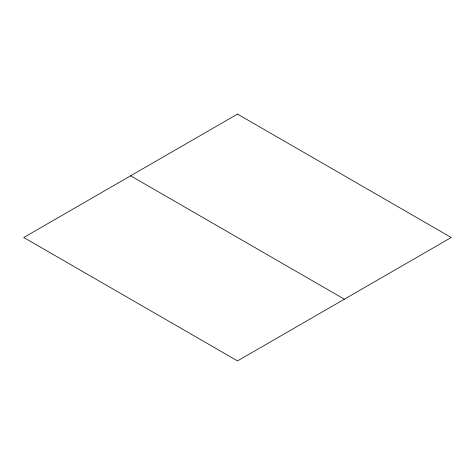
<?xml version="1.0" encoding="UTF-8"?>
<svg xmlns="http://www.w3.org/2000/svg" width="475" height="475" viewBox="0 0 475 475"><rect width="100%" height="100%" fill="white"/><g stroke="black" fill="none" stroke-linecap="round" stroke-linejoin="round"><path stroke-width="0.71" d="M130.625 175.797L344.375 299.202M237.5 114.095L23.75 237.5L237.5 360.905L451.25 237.5L237.5 114.095"/></g></svg>
